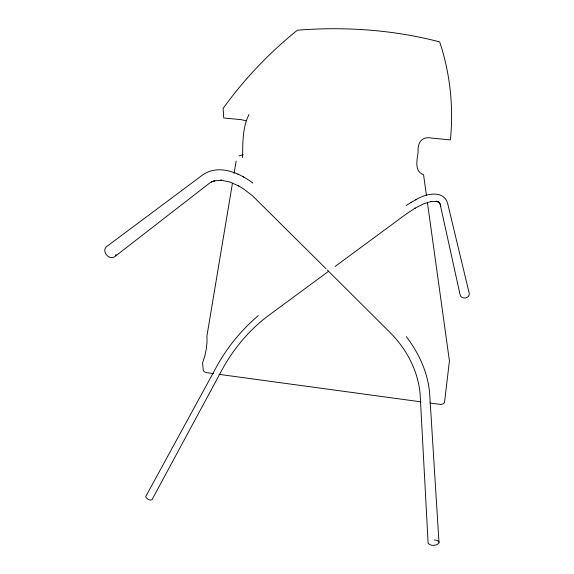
<?xml version="1.0" encoding="UTF-8"?>
<svg xmlns="http://www.w3.org/2000/svg" width="574" height="574" viewBox="0 0 574 574"><rect width="100%" height="100%" fill="white"/><g stroke="black" fill="none" stroke-linecap="round" stroke-linejoin="round"><path stroke-width="0.86" d="M406.327 336.608C418.79 353.017 427.917 372.583 429.646 393.29L439.01 542.896C436.742 546.061 430.414 546.34 428.111 543.112L420.139 394.467C418.303 371.765 407.246 350.276 391.554 334.011L327.352 270.053M248.972 114.542C242.314 127.78 242.867 143.292 242.572 157.592M232.463 183.113L206.963 335.783L207.02 342.097L206.253 349.25L204.767 356.217L202.579 362.818L203.239 370.158L204.093 371.629L205.973 372.548L213.636 373.617M234.084 173.405L236.151 161.05M115.525 255.703L116.034 254.426M258.3 315.635C242.041 329.433 228.179 346.129 217.682 364.698L145.681 496.639C146.47 498.885 149.764 500.765 152.002 499.71L223.092 367.877C234.149 348.217 248.994 330.524 266.903 316.755L328.665 271.208M335.13 266.444L405.524 214.54L415.131 208.132L414.658 208.405L423.512 203.892L431.332 201.424L430.55 201.567L436.857 201.352L435.989 201.252L438.457 202.012L437.632 201.661L439.598 202.995M406.184 205.549L411.536 202.17M415.784 199.788C424.961 193.825 443.953 189.233 447.713 203.72L469.209 293.264C470.135 298.602 461.022 299.994 460.097 294.742L440.373 205.227L440.681 206.073L439.469 202.722L440.323 204.322M411.063 202.435L416.322 199.479M243.225 154.736L238.956 155.898M434.36 539.983L435.745 540.141A5.302 2.583 -1.1 0 1 438.687 541.533L439.038 542.193M218.952 374.341L420.979 401.857M429.84 403.063L440.846 404.448L443.114 403.866L444.527 402.518L449.42 360.946L427.386 202.263M246.21 120.827L241.439 119.693L223.724 117.979L223.135 108.4C244.201 79.126 269.299 52.801 297.397 30.192C345.017 26.433 393.398 29.791 439.677 41.895C450.131 73.293 453.733 107.001 450.396 139.898L431.533 138.076C421.696 136.031 417.456 142.897 418.116 151.873C417.291 159.586 413.825 171.196 423.569 174.783L426.403 195.174M252.883 183.063C239.207 172.609 218.371 163.827 202.586 174.984L106.19 246.92C101.512 251.713 109.254 260.596 114.671 256.714L209.331 183.3L212.445 181.355L211.44 181.965L214.877 180.681L213.765 180.939L221.643 180.229L220.603 180.128L229.507 181.893L238.863 185.969L238.224 185.632L243.024 188.516L252.431 195.698L326.089 268.797M237.837 174.094L238.569 174.46M243.139 176.756L243.785 177.086M438.88 202.421L439.842 203.691"/></g></svg>
